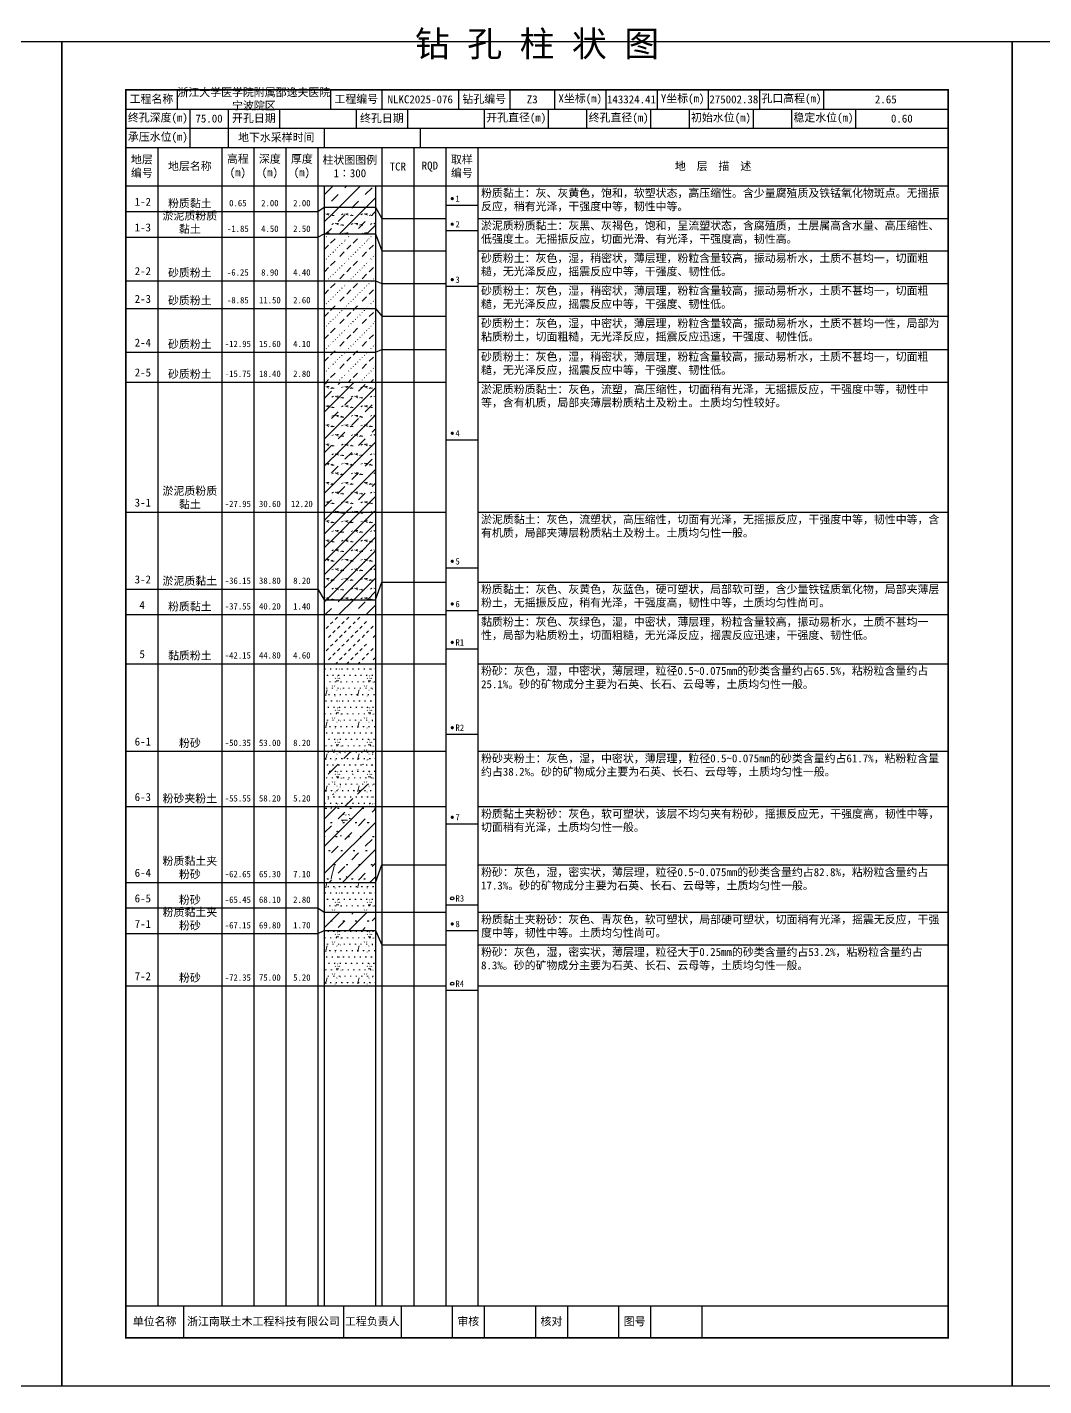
# Model space of a CAD drawing. Extents: x 297 to 65340, y 0 to 425.
# Drawn here: x 33253.2 to 33570.9, y 0 to 424.6 of the extents above; entities that cross this region are included whole.
import ezdxf
from ezdxf.enums import TextEntityAlignment as Align

# ---------------------------------------------------------------- set-up
doc = ezdxf.new("R2010")
doc.units = 0
doc.layers.get('0').update_dxf_attribs({"linetype": 'CONTINUOUS'})
doc.layers.add('FRAME', color=7, linetype='CONTINUOUS')
doc.layers.add('STRATUM', color=7, linetype='CONTINUOUS')
doc.layers.add('HATCH', color=7, linetype='CONTINUOUS', lineweight=13)
doc.styles.add('ST', font='')
doc.styles.get('ST').set_extended_font_data('SimSun')
pattern_1 = [(45, (0, 0), (-4.2426407, 4.2426407), [10, 0]), (45, (1.061, -3.182), (-2.1213203, 6.363961), [3, -3])]
pattern_2 = [(45, (0, 0), (-4.2426407, 4.2426407), [10, 0]), (45, (1.061, -3.182), (-2.1213203, 6.363961), [3, -3]), (26.565, (1.0741, -0.2536), (5.99982296, 5.99981224), [0.567, -12.849]), (0, (0.507, -0.2536), (0, 6), [0.567, -5.433]), (26.565, (-1.5813, 0), (5.99982296, 5.99981224), [0.567, -12.849]), (0, (-1.074, 0.2536), (0, 6), [0.567, -5.433]), (153.435, (0.5071, -0.2536), (-5.9998176, -5.36e-06), [1.134, -12.2826]), (26.565, (4.0741, 2.7464), (5.99982296, 5.99981224), [0.567, -12.849]), (0, (3.507, 2.7464), (0, 6), [0.567, -5.433]), (26.565, (1.4187, 3), (5.99982296, 5.99981224), [0.567, -12.849]), (0, (1.926, 3.2536), (0, 6), [0.567, -5.433]), (153.435, (3.5071, 2.7464), (-5.9998176, -5.36e-06), [1.134, -12.2826])]
pattern_3 = [(45.000006, (0, 0), (-7e-07, 6.9999824), [1.971956, -7.927535]), (45.000006, (2.813, 2.829), (-7e-07, 6.9999824), [1.99367, -7.905828]), (45.000006, (5.0675, 5.082), (-7e-07, 6.9999824), [1.813609, -8.085882]), (26.565052, (0, 3.5), (7.00000042, 7.00000017), [0.0965, -15.555976]), (36.869899, (0.7, 4.2), (6.999999835, 7.000000165), [0.197747, -34.802253]), (315.00001, (3.5, 6.976), (6.9999824, 1.2e-06), [0.033054, -9.866441]), (26.565052, (3.5, 0), (7.00000042, 7.00000017), [0.144749, -15.507727]), (26.565052, (4.2, 0.7), (7.00000042, 7.00000017), [0.10528, -15.547196]), (90.000004, (4.55, 1.05), (-7, -5e-07), [0.028767, -6.971233]), (26.565052, (4.9, 1.4), (7.00000042, 7.00000017), [0.091014, -31.213938]), (36.869899, (5.6, 2.1), (6.999999835, 7.000000165), [0.110692, -34.889308]), (45.000002, (6.3, 2.8), (-2.4e-07, 6.9999824), [0.109112, -9.790383]), (315.00001, (6.914, 3.548), (6.9999824, 1.2e-06), [0.033054, -9.866441]), (36.869898, (1.4, 4.9), (6.999999957, 7.000000043), [0.10224, -34.89776]), (53.130103, (2.1, 5.6), (13.999999763, 21.00000016), [0.134384, -34.865616]), (53.130103, (2.8, 6.3), (13.999999763, 21.00000016), [0.126246, -34.873754])]
pattern_4 = [(82.875, (-0.8346, -1.206), (0.00036925, 10.00017644), [0.08929, -80.53371]), (143.13, (-0.7336, -1.2818), (-29.99996427, 20.00005359), [0.12627, -49.87373]), (172.875, (-0.5564, -1.304), (-70.000245666, 9.99966033), [0.17857, -80.44443]), (206.565, (-0.378, -1.2147), (-9.9997049, -9.99968706), [0.19954, -22.16046]), (243.435, (-0.2887, -1.0363), (8.93e-06, -9.999696), [0.19954, -22.16146]), (255.964, (-0.1994, -0.679), (-0.00020004, -9.99950129), [0.36813, -40.86287]), (255.964, (0.1106, 0.561), (-0.00020004, -9.99950129), [1.27838, -39.95262]), (255.964, (0.179, 0.835), (-0.00020004, -9.99950129), [0.28235, -40.94865]), (216.87, (0.3694, 1.0892), (-9.99998214, -10.00001786), [0.12627, -49.87373]), (243.435, (0.2683, 1.0135), (8.93e-06, -9.999696), [0.19954, -22.16146]), (206.565, (0.548, 1.1785), (-9.9997049, -9.99968706), [0.19954, -22.16046]), (172.875, (0.725, 1.1563), (-70.000245666, 9.99966033), [0.17857, -80.44443]), (143.13, (0.826, 1.0806), (-29.99996427, 20.00005359), [0.12627, -49.87373]), (82.875, (0.815, 0.992), (0.00036925, 10.00017644), [0.08929, -80.53371]), (0, (-0.33, 0.34), (0, 10), [0.89286, -9.10714]), (0, (0.025, 0), (1, 2), [0, -1.75]), (0, (0, 0.025), (1, 2), [0, -1.75]), (0, (0, 0), (1, 2), [0, -1.75]), (0, (-0.025, 0), (1, 2), [0, -1.75]), (0, (0, -0.025), (1, 2), [0, -1.75])]
pattern_5 = [(82.875, (-1.8361, -2.6533), (0.00081235, 22.00038817), [0.196438, -177.174162]), (143.13, (-1.614, -2.82), (-65.9999214, 44.0001179), [0.277794, -109.722206]), (172.875, (-1.224, -2.8687), (-154.00054047, 21.99925272), [0.392854, -176.977746]), (206.565, (-0.831, -2.672), (-21.9993508, -21.9993115), [0.438988, -48.753012]), (243.435, (-0.635, -2.28), (1.96e-05, -21.9993312), [0.438988, -48.755212]), (255.964, (-0.4387, -1.494), (-0.0004401, -21.9989028), [0.809886, -89.898314]), (255.964, (0.2434, 1.2344), (-0.0004401, -21.9989028), [2.812436, -87.895764]), (255.964, (0.394, 1.837), (-0.0004401, -21.9989028), [0.62117, -90.08703]), (216.87, (0.8126, 2.3963), (-21.9999607, -22.0000393), [0.277794, -109.722206]), (243.435, (0.59, 2.23), (1.96e-05, -21.9993312), [0.438988, -48.755212]), (206.565, (1.205, 2.593), (-21.9993508, -21.9993115), [0.438988, -48.753012]), (172.875, (1.595, 2.544), (-154.00054047, 21.99925272), [0.392854, -176.977746]), (143.13, (1.8173, 2.3772), (-65.9999214, 44.0001179), [0.277794, -109.722206]), (82.875, (1.793, 2.1823), (0.00081235, 22.00038817), [0.196438, -177.174162]), (0, (-0.725, 0.748), (0, 22), [1.964292, -20.035708]), (0, (0.055, 0), (2.2, 4.4), [0, -3.85]), (0, (0, 0.055), (2.2, 4.4), [0, -3.85]), (0, (0, 0), (2.2, 4.4), [0, -3.85]), (0, (-0.055, 0), (2.2, 4.4), [0, -3.85]), (0, (0, -0.055), (2.2, 4.4), [0, -3.85])]

# ---------------------------------------------------------------- blocks, each defined once
blk = doc.blocks.new('SolidCircle')
at = {"const_width": 0.5}
blk.add_lwpolyline([(-0.25, 0, 1), (0.25, 0, 1)], format="xyb", close=True, dxfattribs=at)

msp = doc.modelspace()

# ---------------------------------------------------------------- hatches: boundary and pattern name
at = {"layer": 'HATCH'}
h = msp.add_hatch(dxfattribs=at)
h.set_pattern_fill('FZNT', color=256, style=0)
h.set_pattern_definition(pattern_1)
h.paths.add_polyline_path([(33362, 375), (33346, 375), (33346, 368.33), (33362, 368.33)])
h = msp.add_hatch(dxfattribs=at)
h.set_pattern_fill('YNFNT', color=256, style=0)
h.set_pattern_definition(pattern_2)
h.paths.add_polyline_path([(33362, 368.33), (33346, 368.33), (33346, 360), (33362, 360)])
h = msp.add_hatch(dxfattribs=at)
h.set_pattern_fill('SZFT', color=256, style=0)
h.set_pattern_definition(pattern_3)
h.paths.add_polyline_path([(33362, 360), (33346, 360), (33346, 345.33), (33362, 345.33)])
h = msp.add_hatch(dxfattribs=at)
h.set_pattern_fill('SZFT', color=256, style=0)
h.set_pattern_definition(pattern_3)
h.paths.add_polyline_path([(33362, 345.33), (33346, 345.33), (33346, 336.67), (33362, 336.67)])
h = msp.add_hatch(dxfattribs=at)
h.set_pattern_fill('SZFT', color=256, style=0)
h.set_pattern_definition(pattern_3)
h.paths.add_polyline_path([(33362, 336.67), (33346, 336.67), (33346, 323), (33362, 323)])
h = msp.add_hatch(dxfattribs=at)
h.set_pattern_fill('SZFT', color=256, style=0)
h.set_pattern_definition(pattern_3)
h.paths.add_polyline_path([(33362, 323), (33346, 323), (33346, 313.67), (33362, 313.67)])
h = msp.add_hatch(dxfattribs=at)
h.set_pattern_fill('YNFNT', color=256, style=0)
h.set_pattern_definition(pattern_2)
h.paths.add_polyline_path([(33362, 313.67), (33346, 313.67), (33346, 273), (33362, 273)])
h = msp.add_hatch(dxfattribs=at)
h.set_pattern_fill('YNNT', color=256, style=0)
h.set_pattern_definition([(45, (0, 0), (-2.12132034, 2.12132034), [10, 0]), (26.565, (1.0741, -0.2536), (5.99982296, 5.99981224), [0.567, -12.849]), (0, (0.507, -0.2536), (0, 6), [0.567, -5.433]), (26.565, (-1.5813, 0), (5.99982296, 5.99981224), [0.567, -12.849]), (0, (-1.074, 0.2536), (0, 6), [0.567, -5.433]), (153.435, (0.5071, -0.2536), (-5.9998176, -5.36e-06), [1.134, -12.2826]), (26.565, (4.0741, 2.7464), (5.99982296, 5.99981224), [0.567, -12.849]), (0, (3.507, 2.7464), (0, 6), [0.567, -5.433]), (26.565, (1.4187, 3), (5.99982296, 5.99981224), [0.567, -12.849]), (0, (1.926, 3.2536), (0, 6), [0.567, -5.433]), (153.435, (3.5071, 2.7464), (-5.9998176, -5.36e-06), [1.134, -12.2826])])
h.paths.add_polyline_path([(33362, 273), (33346, 273), (33346, 245.67), (33362, 245.67)])
h = msp.add_hatch(dxfattribs=at)
h.set_pattern_fill('FZNT', color=256, style=0)
h.set_pattern_definition(pattern_1)
h.paths.add_polyline_path([(33362, 245.67), (33346, 245.67), (33346, 241), (33362, 241)])
h = msp.add_hatch(dxfattribs=at)
h.set_pattern_fill('NZFT', color=256, style=0)
h.set_pattern_definition([(45.000005, (0, 0), (-6e-07, 6.9999824), [0.947297, -8.952198]), (45.000005, (1.4, 1.4), (-6e-07, 6.9999824), [0.986898, -8.912597]), (45.000005, (2.8, 2.8), (-6e-07, 6.9999824), [1.060182, -8.839313]), (45.000005, (4.2, 4.2), (-6e-07, 6.9999824), [0.949178, -8.950318]), (45.000005, (5.6, 5.6), (-6e-07, 6.9999824), [1.036501, -8.862994]), (45.000005, (3.5, 0), (-6e-07, 6.9999824), [1.013348, -8.886147]), (45.000005, (4.9, 1.4), (-6e-07, 6.9999824), [1.078956, -12.120371]), (45.000005, (6.3, 2.8), (-6e-07, 6.9999824), [0.998824, -8.900671]), (45.000003, (0.7, 4.2), (-4e-07, 6.9999824), [1.05533, -8.844165]), (45.000003, (2.1, 5.6), (-4e-07, 6.9999824), [1.036501, -8.862994])])
h.paths.add_polyline_path([(33362, 241), (33346, 241), (33346, 225.67), (33362, 225.67)])
h = msp.add_hatch(dxfattribs=at)
h.set_pattern_fill('FS', color=256, style=0)
h.set_pattern_definition(pattern_4)
h.paths.add_polyline_path([(33362, 225.67), (33346, 225.67), (33346, 198.33), (33362, 198.33)])
h = msp.add_hatch(dxfattribs=at)
h.set_pattern_fill('FS', color=256, style=0)
h.set_pattern_definition(pattern_4)
h.paths.add_polyline_path([(33362, 198.33), (33346, 198.33), (33346, 181), (33362, 181)])
h = msp.add_hatch(dxfattribs=at)
h.set_pattern_fill('SZFT', color=256, scale=2.2, style=0)
h.set_pattern_definition([(45.000006, (0, 0), (-1.6e-06, 15.3999612), [4.338303, -17.440577]), (45.000006, (6.188, 6.223), (-1.6e-06, 15.3999612), [4.386074, -17.3928216]), (45.000006, (11.148, 11.181), (-1.6e-06, 15.3999612), [3.98994, -17.7889404]), (26.565052, (0, 7.7), (15.4000009, 15.4000004), [0.2123, -34.223147]), (36.869899, (1.54, 9.24), (15.39999964, 15.40000036), [0.4350434, -76.5649566]), (315.00001, (7.7, 15.347), (15.3999612, 2.7e-06), [0.072719, -21.70617]), (26.565052, (7.7, 0), (15.4000009, 15.4000004), [0.318448, -34.1169994]), (26.565052, (9.24, 1.54), (15.4000009, 15.4000004), [0.231616, -34.203831]), (90.000004, (10.01, 2.31), (-15.4, -1e-06), [0.0632874, -15.3367126]), (26.565052, (10.78, 3.08), (15.4000009, 15.4000004), [0.200231, -68.670664]), (36.869899, (12.32, 4.62), (15.39999964, 15.40000036), [0.2435224, -76.7564776]), (45.000002, (13.86, 6.16), (-5e-07, 15.3999612), [0.2400464, -21.5388426]), (315.00001, (15.211, 7.805), (15.3999612, 2.7e-06), [0.072719, -21.70617]), (36.869898, (3.08, 10.78), (15.3999999, 15.4000001), [0.224928, -76.775072]), (53.130103, (4.62, 12.32), (30.79999948, 46.20000035), [0.295645, -76.704355]), (53.130103, (6.16, 13.86), (30.79999948, 46.20000035), [0.277741, -76.722259])])
h.paths.add_polyline_path([(33362, 198.33), (33346, 198.33), (33346, 181), (33362, 181)])
h = msp.add_hatch(dxfattribs=at)
h.set_pattern_fill('FZNT', color=256, style=0)
h.set_pattern_definition(pattern_1)
h.paths.add_polyline_path([(33362, 181), (33346, 181), (33346, 157.33), (33362, 157.33)])
h = msp.add_hatch(dxfattribs=at)
h.set_pattern_fill('FS', color=256, scale=2.2, style=0)
h.set_pattern_definition(pattern_5)
h.paths.add_polyline_path([(33362, 181), (33346, 181), (33346, 157.33), (33362, 157.33)])
h = msp.add_hatch(dxfattribs=at)
h.set_pattern_fill('FS', color=256, style=0)
h.set_pattern_definition(pattern_4)
h.paths.add_polyline_path([(33362, 157.33), (33346, 157.33), (33346, 148), (33362, 148)])
h = msp.add_hatch(dxfattribs=at)
h.set_pattern_fill('FZNT', color=256, style=0)
h.set_pattern_definition(pattern_1)
h.paths.add_polyline_path([(33362, 148), (33346, 148), (33346, 142.33), (33362, 142.33)])
h = msp.add_hatch(dxfattribs=at)
h.set_pattern_fill('FS', color=256, scale=2.2, style=0)
h.set_pattern_definition(pattern_5)
h.paths.add_polyline_path([(33362, 148), (33346, 148), (33346, 142.33), (33362, 142.33)])
h = msp.add_hatch(dxfattribs=at)
h.set_pattern_fill('FS', color=256, style=0)
h.set_pattern_definition(pattern_4)
h.paths.add_polyline_path([(33362, 142.33), (33346, 142.33), (33346, 125), (33362, 125)])

# ---------------------------------------------------------------- linework, layer by layer
at = {"layer": 'FRAME', "color": 245, "linetype": 'Continuous'}
for points in [[(32967, 0), (33264, 0), (33264, 420), (32967, 420)], [(33264, 0), (33561, 0), (33561, 420), (33264, 420)], [(33561, 0), (33858, 0), (33858, 420), (33561, 420)]]:
    msp.add_lwpolyline(points, close=True, dxfattribs=at)
at = {"layer": 'FRAME', "linetype": 'Continuous', "const_width": 0.5}
msp.add_lwpolyline([(33284, 15), (33541, 15), (33541, 405), (33284, 405)], close=True, dxfattribs=at)
at = {"layer": 'FRAME', "color": 0, "linetype": 'Continuous'}
for points in [[(33300, 405), (33300, 399)], [(33348, 405), (33348, 399)], [(33364, 405), (33364, 399)], [(33388, 405), (33388, 399)], [(33404, 405), (33404, 399)], [(33418, 405), (33418, 399)], [(33434, 405), (33434, 399)], [(33450, 405), (33450, 399)], [(33466, 405), (33466, 399)], [(33482, 405), (33482, 399)], [(33502, 405), (33502, 399)], [(33541, 405), (33541, 399)], [(33284, 399), (33541, 399)], [(33304, 399), (33304, 393)], [(33316, 399), (33316, 393)], [(33332, 399), (33332, 393)], [(33356, 399), (33356, 393)], [(33372, 399), (33372, 393)], [(33396, 399), (33396, 393)], [(33416, 399), (33416, 393)], [(33428, 399), (33428, 393)], [(33448, 399), (33448, 393)], [(33460, 399), (33460, 393)], [(33480, 399), (33480, 393)], [(33492, 399), (33492, 393)], [(33512, 399), (33512, 393)], [(33541, 399), (33541, 393)], [(33284, 393), (33541, 393)], [(33304, 393), (33304, 387)], [(33316, 393), (33316, 387)], [(33346, 393), (33346, 387)], [(33376, 393), (33376, 387)], [(33284, 387), (33541, 387)], [(33294, 387), (33294, 25)], [(33314, 387), (33314, 25)], [(33324, 387), (33324, 25)], [(33334, 387), (33334, 25)], [(33344, 387), (33344, 25)], [(33364, 387), (33364, 25)], [(33374, 387), (33374, 25)], [(33384, 387), (33384, 25)], [(33394, 387), (33394, 25)], [(33541, 387), (33541, 25)], [(33284, 375), (33541, 375)], [(33346, 375), (33346, 25)], [(33362, 375), (33362, 25)], [(33284, 25), (33541, 25)], [(33302, 25), (33302, 15)], [(33352, 25), (33352, 15)], [(33370, 25), (33370, 15)], [(33386, 25), (33386, 15)], [(33396, 25), (33396, 15)], [(33412, 25), (33412, 15)], [(33422, 25), (33422, 15)], [(33438, 25), (33438, 15)], [(33448, 25), (33448, 15)], [(33464, 25), (33464, 15)]]:
    msp.add_lwpolyline(points, dxfattribs=at)
at = {"layer": 'STRATUM', "linetype": 'Continuous'}
for points in [[(33284, 367), (33294, 367)], [(33294, 367), (33314, 367)], [(33314, 367), (33324, 367)], [(33324, 367), (33334, 367)], [(33334, 367), (33344, 367)], [(33344, 367), (33346, 368.33), (33362, 368.33), (33364, 364.82)], [(33384, 369), (33394, 369)], [(33364, 364.82), (33374, 364.82)], [(33374, 364.82), (33384, 364.82)], [(33384, 361), (33394, 361)], [(33394, 364.82), (33541, 364.82)], [(33284, 359), (33294, 359)], [(33294, 359), (33314, 359)], [(33314, 359), (33324, 359)], [(33324, 359), (33334, 359)], [(33334, 359), (33344, 359)], [(33344, 359), (33346, 360), (33362, 360), (33364, 354.65)], [(33364, 354.65), (33374, 354.65)], [(33374, 354.65), (33384, 354.65)], [(33394, 354.65), (33541, 354.65)], [(33284, 345.33), (33294, 345.33)], [(33294, 345.33), (33314, 345.33)], [(33314, 345.33), (33324, 345.33)], [(33324, 345.33), (33334, 345.33)], [(33334, 345.33), (33344, 345.33)], [(33344, 345.33), (33346, 345.33), (33362, 345.33), (33364, 344.47)], [(33364, 344.47), (33374, 344.47)], [(33374, 344.47), (33384, 344.47)], [(33394, 344.47), (33541, 344.47)], [(33384, 343.67), (33394, 343.67)], [(33284, 336.67), (33294, 336.67)], [(33294, 336.67), (33314, 336.67)], [(33314, 336.67), (33324, 336.67)], [(33324, 336.67), (33334, 336.67)], [(33334, 336.67), (33344, 336.67)], [(33344, 336.67), (33346, 336.67), (33362, 336.67), (33364, 334.29)], [(33364, 334.29), (33374, 334.29)], [(33374, 334.29), (33384, 334.29)], [(33394, 334.29), (33541, 334.29)], [(33284, 323), (33294, 323)], [(33294, 323), (33314, 323)], [(33314, 323), (33324, 323)], [(33324, 323), (33334, 323)], [(33334, 323), (33344, 323)], [(33344, 323), (33346, 323), (33362, 323), (33364, 323.84)], [(33364, 323.84), (33374, 323.84)], [(33374, 323.84), (33384, 323.84)], [(33394, 323.84), (33541, 323.84)], [(33284, 313.67), (33294, 313.67)], [(33294, 313.67), (33314, 313.67)], [(33314, 313.67), (33324, 313.67)], [(33324, 313.67), (33334, 313.67)], [(33334, 313.67), (33344, 313.67)], [(33344, 313.67), (33346, 313.67), (33362, 313.67), (33364, 313.67)], [(33364, 313.67), (33374, 313.67)], [(33374, 313.67), (33384, 313.67)], [(33394, 313.67), (33541, 313.67)], [(33384, 295.67), (33394, 295.67)], [(33284, 273), (33294, 273)], [(33294, 273), (33314, 273)], [(33314, 273), (33324, 273)], [(33324, 273), (33334, 273)], [(33334, 273), (33344, 273)], [(33344, 273), (33346, 273), (33362, 273), (33364, 273)], [(33364, 273), (33374, 273)], [(33374, 273), (33384, 273)], [(33394, 273), (33541, 273)], [(33384, 255.67), (33394, 255.67)], [(33344, 249), (33346, 245.67), (33362, 245.67), (33364, 251.18)], [(33364, 251.18), (33374, 251.18)], [(33374, 251.18), (33384, 251.18)], [(33394, 251.18), (33541, 251.18)], [(33284, 249), (33294, 249)], [(33294, 249), (33314, 249)], [(33314, 249), (33324, 249)], [(33324, 249), (33334, 249)], [(33334, 249), (33344, 249)], [(33384, 242.33), (33394, 242.33)], [(33284, 241), (33294, 241)], [(33294, 241), (33314, 241)], [(33314, 241), (33324, 241)], [(33324, 241), (33334, 241)], [(33334, 241), (33344, 241)], [(33344, 241), (33346, 241), (33362, 241), (33364, 241)], [(33364, 241), (33374, 241)], [(33374, 241), (33384, 241)], [(33394, 241), (33541, 241)], [(33384, 230.33), (33394, 230.33)], [(33284, 225.67), (33294, 225.67)], [(33294, 225.67), (33314, 225.67)], [(33314, 225.67), (33324, 225.67)], [(33324, 225.67), (33334, 225.67)], [(33334, 225.67), (33344, 225.67)], [(33344, 225.67), (33346, 225.67), (33362, 225.67), (33364, 225.67)], [(33364, 225.67), (33374, 225.67)], [(33374, 225.67), (33384, 225.67)], [(33394, 225.67), (33541, 225.67)], [(33384, 203.67), (33394, 203.67)], [(33284, 198.33), (33294, 198.33)], [(33294, 198.33), (33314, 198.33)], [(33314, 198.33), (33324, 198.33)], [(33324, 198.33), (33334, 198.33)], [(33334, 198.33), (33344, 198.33)], [(33344, 198.33), (33346, 198.33), (33362, 198.33), (33364, 198.33)], [(33364, 198.33), (33374, 198.33)], [(33374, 198.33), (33384, 198.33)], [(33394, 198.33), (33541, 198.33)], [(33284, 181), (33294, 181)], [(33294, 181), (33314, 181)], [(33314, 181), (33324, 181)], [(33324, 181), (33334, 181)], [(33334, 181), (33344, 181)], [(33344, 181), (33346, 181), (33362, 181), (33364, 181)], [(33364, 181), (33374, 181)], [(33374, 181), (33384, 181)], [(33394, 181), (33541, 181)], [(33384, 175.67), (33394, 175.67)], [(33344, 157.33), (33346, 157.33), (33362, 157.33), (33364, 162.77)], [(33364, 162.77), (33374, 162.77)], [(33374, 162.77), (33384, 162.77)], [(33394, 162.77), (33541, 162.77)], [(33284, 157.33), (33294, 157.33)], [(33294, 157.33), (33314, 157.33)], [(33314, 157.33), (33324, 157.33)], [(33324, 157.33), (33334, 157.33)], [(33334, 157.33), (33344, 157.33)], [(33284, 149.33), (33294, 149.33)], [(33294, 149.33), (33314, 149.33)], [(33314, 149.33), (33324, 149.33)], [(33324, 149.33), (33334, 149.33)], [(33334, 149.33), (33344, 149.33)], [(33344, 149.33), (33346, 148), (33362, 148), (33364, 148)], [(33384, 150.33), (33394, 150.33)], [(33364, 148), (33374, 148)], [(33374, 148), (33384, 148)], [(33394, 148), (33541, 148)], [(33284, 141.33), (33294, 141.33)], [(33294, 141.33), (33314, 141.33)], [(33314, 141.33), (33324, 141.33)], [(33324, 141.33), (33334, 141.33)], [(33334, 141.33), (33344, 141.33)], [(33344, 141.33), (33346, 142.33), (33362, 142.33), (33364, 137.82)], [(33384, 142.33), (33394, 142.33)], [(33364, 137.82), (33374, 137.82)], [(33374, 137.82), (33384, 137.82)], [(33394, 137.82), (33541, 137.82)], [(33284, 125), (33294, 125)], [(33294, 125), (33314, 125)], [(33314, 125), (33324, 125)], [(33324, 125), (33334, 125)], [(33334, 125), (33344, 125)], [(33344, 125), (33346, 125), (33362, 125), (33364, 125)], [(33364, 125), (33374, 125)], [(33374, 125), (33384, 125)], [(33384, 123.67), (33394, 123.67)], [(33394, 125), (33541, 125)]]:
    msp.add_lwpolyline(points, dxfattribs=at)
at = {"layer": 'STRATUM'}
for centre in [(33386, 152.33), (33386, 125.67)]:
    msp.add_circle(centre, 0.5, dxfattribs=at)

# ---------------------------------------------------------------- block references
for p in [(33386, 371), (33386, 363), (33386, 345.67), (33386, 297.67), (33386, 257.67), (33386, 244.33), (33386, 232.33), (33386, 205.67), (33386, 177.67), (33386, 144.33)]:
    msp.add_blockref('SolidCircle', p, dxfattribs=at)

# ---------------------------------------------------------------- texts
at = {"layer": 'FRAME', "style": 'ST'}
msp.add_text('钻 孔 柱 状 图', height=8, dxfattribs=at).set_placement((33412.5, 413), align=Align.BOTTOM_CENTER)
at = {"layer": 'FRAME', "char_height": 2.5, "attachment_point": 5, "style": 'ST'}
for s, insert, width in [('工程名称', (33292, 402), 16), ('浙江大学医学院附属邵逸夫医院宁波院区', (33324, 402), 48), ('工程编号', (33356, 402), 16), ('钻孔编号', (33396, 402), 16), ('X坐标(m)', (33426, 402), 16), ('Y坐标(m)', (33458, 402), 16), ('孔口高程(m)', (33492, 402), 20), ('NLKC2025-076', (33376, 402), 24), ('Z3', (33411, 402), 14), ('143324.41', (33442, 402), 16), ('275002.38', (33474, 402), 16), ('2.65', (33521.5, 402), 39), ('终孔深度(m)', (33294, 396), 20), ('75.00', (33310, 396), 12), ('开孔日期', (33324, 396), 16), ('终孔日期', (33364, 396), 16), ('开孔直径(m)', (33406, 396), 20), ('终孔直径(m)', (33438, 396), 20), ('初始水位(m)', (33470, 396), 20), ('稳定水位(m)', (33502, 396), 20), ('0.60', (33526.5, 396), 29), ('承压水位(m)', (33294, 390), 20), ('地下水采样时间', (33331, 390), 30), ('地层编号', (33289, 381), 10), ('地层名称', (33304, 381), 20), ('高程\\P(m)', (33319, 381), 10), ('深度\\P(m)', (33329, 381), 10), ('厚度\\P(m)', (33339, 381), 10), ('柱状图图例\\P1∶300', (33354, 381), 20), ('TCR', (33369, 381), 10), ('RQD', (33379, 381), 10), ('取样编号', (33389, 381), 10), ('地  层  描  述', (33467.5, 381), 147), ('单位名称', (33293, 20), 18), ('浙江南联土木工程科技有限公司', (33327, 20), 50), ('工程负责人', (33361, 20), 18), ('审核', (33391, 20), 10), ('核对', (33417, 20), 10), ('图号', (33443, 20), 10)]:
    msp.add_mtext(s, dxfattribs=dict(at, insert=insert, width=width))
at = {"layer": 'STRATUM', "style": 'ST'}
for s, height, p in [('1-2', 2.5, (33286.75, 370)), ('1', 2, (33387, 371)), ('1-3', 2.5, (33286.75, 362)), ('2', 2, (33387, 363)), ('2-2', 2.5, (33286.75, 348.33)), ('3', 2, (33387, 345.67)), ('2-3', 2.5, (33286.75, 339.67)), ('2-4', 2.5, (33286.75, 326)), ('2-5', 2.5, (33286.75, 316.67)), ('4', 2, (33387, 297.67)), ('3-1', 2.5, (33286.75, 276)), ('5', 2, (33387, 257.67)), ('3-2', 2.5, (33286.75, 252)), ('4', 2.5, (33288.25, 244)), ('6', 2, (33387, 244.33)), ('5', 2.5, (33288.25, 228.67)), ('R1', 2, (33387, 232.33)), ('R2', 2, (33387, 205.67)), ('6-1', 2.5, (33286.75, 201.33)), ('6-3', 2.5, (33286.75, 184)), ('7', 2, (33387, 177.67)), ('6-4', 2.5, (33286.75, 160.33)), ('6-5', 2.5, (33286.75, 152.33)), ('R3', 2, (33387, 152.33)), ('7-1', 2.5, (33286.75, 144.33)), ('8', 2, (33387, 144.33)), ('7-2', 2.5, (33286.75, 128)), ('R4', 2, (33387, 125.67))]:
    msp.add_text(s, height=height, dxfattribs=at).set_placement(p, align=Align.MIDDLE_LEFT)
for s, p in [('0.65', (33319, 368)), ('2.00', (33329, 368)), ('2.00', (33339, 368)), ('-1.85', (33319, 360)), ('4.50', (33329, 360)), ('2.50', (33339, 360)), ('-6.25', (33319, 346.33)), ('8.90', (33329, 346.33)), ('4.40', (33339, 346.33)), ('-8.85', (33319, 337.67)), ('11.50', (33329, 337.67)), ('2.60', (33339, 337.67)), ('-12.95', (33319, 324)), ('15.60', (33329, 324)), ('4.10', (33339, 324)), ('-15.75', (33319, 314.67)), ('18.40', (33329, 314.67)), ('2.80', (33339, 314.67)), ('-27.95', (33319, 274)), ('30.60', (33329, 274)), ('12.20', (33339, 274)), ('-36.15', (33319, 250)), ('38.80', (33329, 250)), ('8.20', (33339, 250)), ('-37.55', (33319, 242)), ('40.20', (33329, 242)), ('1.40', (33339, 242)), ('-42.15', (33319, 226.67)), ('44.80', (33329, 226.67)), ('4.60', (33339, 226.67)), ('-50.35', (33319, 199.33)), ('53.00', (33329, 199.33)), ('8.20', (33339, 199.33)), ('-55.55', (33319, 182)), ('58.20', (33329, 182)), ('5.20', (33339, 182)), ('-62.65', (33319, 158.33)), ('65.30', (33329, 158.33)), ('7.10', (33339, 158.33)), ('-65.45', (33319, 150.33)), ('68.10', (33329, 150.33)), ('2.80', (33339, 150.33)), ('-67.15', (33319, 142.33)), ('69.80', (33329, 142.33)), ('1.70', (33339, 142.33)), ('-72.35', (33319, 126)), ('75.00', (33329, 126)), ('5.20', (33339, 126))]:
    msp.add_text(s, height=2, dxfattribs=at).set_placement(p, align=Align.BOTTOM_CENTER)
at = {"layer": 'STRATUM', "char_height": 2.5, "style": 'ST'}
for s, insert, width, attachment_point in [('粉质黏土：灰、灰黄色，饱和，软塑状态，高压缩性。含少量腐殖质及铁锰氧化物斑点。无摇振反应，稍有光泽，干强度中等，韧性中等。', (33395, 374), 146, 1), ('粉质黏土', (33304, 368), 20, 8), ('淤泥质粉质黏土', (33304, 360), 20, 8), ('淤泥质粉质黏土：灰黑、灰褐色，饱和，呈流塑状态，含腐殖质，土层属高含水量、高压缩性、低强度土。无摇振反应，切面光滑、有光泽，干强度高，韧性高。', (33395, 363.82), 146, 1), ('砂质粉土：灰色，湿，稍密状，薄层理，粉粒含量较高，振动易析水，土质不甚均一，切面粗糙，无光泽反应，摇震反应中等，干强度、韧性低。', (33395, 353.65), 146, 1), ('砂质粉土', (33304, 346.33), 20, 8), ('砂质粉土', (33304, 337.67), 20, 8), ('砂质粉土：灰色，湿，稍密状，薄层理，粉粒含量较高，振动易析水，土质不甚均一，切面粗糙，无光泽反应，摇震反应中等，干强度、韧性低。', (33395, 343.47), 146, 1), ('砂质粉土：灰色，湿，中密状，薄层理，粉粒含量较高，振动易析水，土质不甚均一性，局部为粘质粉土，切面粗糙，无光泽反应，摇震反应迅速，干强度、韧性低。', (33395, 333.29), 146, 1), ('砂质粉土', (33304, 324), 20, 8), ('砂质粉土：灰色，湿，稍密状，薄层理，粉粒含量较高，振动易析水，土质不甚均一，切面粗糙，无光泽反应，摇震反应中等，干强度、韧性低。', (33395, 322.84), 146, 1), ('砂质粉土', (33304, 314.67), 20, 8), ('淤泥质粉质黏土：灰色，流塑，高压缩性，切面稍有光泽，无摇振反应，干强度中等，韧性中等，含有机质，局部夹薄层粉质粘土及粉土。土质均匀性较好。', (33395, 312.67), 146, 1), ('淤泥质粉质黏土', (33304, 274), 20, 8), ('淤泥质黏土：灰色，流塑状，高压缩性，切面有光泽，无摇振反应，干强度中等，韧性中等，含有机质，局部夹薄层粉质粘土及粉土。土质均匀性一般。', (33395, 272), 146, 1), ('淤泥质黏土', (33304, 250), 20, 8), ('粉质黏土：灰色、灰黄色，灰蓝色，硬可塑状，局部软可塑，含少量铁锰质氧化物，局部夹薄层粉土，无摇振反应，稍有光泽，干强度高，韧性中等，土质均匀性尚可。', (33395, 250.18), 146, 1), ('粉质黏土', (33304, 242), 20, 8), ('黏质粉土：灰色、灰绿色，湿，中密状，薄层理，粉粒含量较高，振动易析水，土质不甚均一性，局部为粘质粉土，切面粗糙，无光泽反应，摇震反应迅速，干强度、韧性低。', (33395, 240), 146, 1), ('黏质粉土', (33304, 226.67), 20, 8), ('粉砂：灰色，湿，中密状，薄层理，粒径0.5~0.075mm的砂类含量约占65.5%，粘粉粒含量约占25.1%。砂的矿物成分主要为石英、长石、云母等，土质均匀性一般。', (33395, 224.67), 146, 1), ('粉砂', (33304, 199.33), 20, 8), ('粉砂夹粉土：灰色，湿，中密状，薄层理，粒径0.5~0.075mm的砂类含量约占61.7%，粘粉粒含量约占38.2%。砂的矿物成分主要为石英、长石、云母等，土质均匀性一般。', (33395, 197.33), 146, 1), ('粉砂夹粉土', (33304, 182), 20, 8), ('粉质黏土夹粉砂：灰色，软可塑状，该层不均匀夹有粉砂，摇振反应无，干强度高，韧性中等，切面稍有光泽，土质均匀性一般。', (33395, 180), 146, 1), ('粉质黏土夹粉砂', (33304, 158.33), 20, 8), ('粉砂：灰色，湿，密实状，薄层理，粒径0.5~0.075mm的砂类含量约占82.8%，粘粉粒含量约占17.3%。砂的矿物成分主要为石英、长石、云母等，土质均匀性一般。', (33395, 161.77), 146, 1), ('粉砂', (33304, 150.33), 20, 8), ('粉质黏土夹粉砂', (33304, 142.33), 20, 8), ('粉质黏土夹粉砂：灰色、青灰色，软可塑状，局部硬可塑状，切面稍有光泽，摇震无反应，干强度中等，韧性中等。土质均匀性尚可。', (33395, 147), 146, 1), ('粉砂：灰色，湿，密实状，薄层理，粒径大于0.25mm的砂类含量约占53.2%，粘粉粒含量约占8.3%。砂的矿物成分主要为石英、长石、云母等，土质均匀性一般。', (33395, 136.82), 146, 1), ('粉砂', (33304, 126), 20, 8)]:
    msp.add_mtext(s, dxfattribs=dict(at, insert=insert, width=width, attachment_point=attachment_point))

doc.saveas('drawing.dxf')
